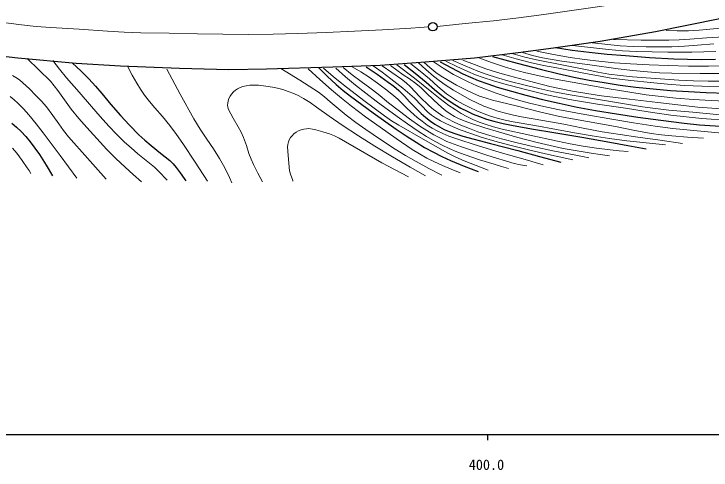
# Model space of a CAD drawing. Units: millimetres, scale not verified. Extents: x 40000 to 680000, y 20000 to 380000.
# Drawn here: x 384566 to 507428, y 198715 to 279195 of the extents above; entities that cross this region are included whole.
import ezdxf
from ezdxf.enums import TextEntityAlignment as Align

# ---------------------------------------------------------------- set-up
doc = ezdxf.new("R2010")
doc.units = ezdxf.units.MM
doc.header["$LTSCALE"] = 1000
doc.linetypes.add('CHAIN', pattern=[18.5, 12, -1.5, 3.5, -1.5])
for name, color, linetype, lineweight in [('M-BGD-EXST', 7, 'Continuous', 25), ('M-BGD-RSTR', 7, 'Continuous', 13), ('M-BMK', 2, 'CHAIN', 13), ('M-BMK-SRVR', 3, 'Continuous', 25), ('M-STR-STR1', 1, 'Continuous', 25), ('M-TTL-BAND', 7, 'Continuous', 25)]:
    doc.layers.add(name, color=color, linetype=linetype, lineweight=lineweight)
doc.styles.add('ＭＳ ゴシック', font='')
doc.styles.get('ＭＳ ゴシック').set_extended_font_data('MS Gothic')

msp = doc.modelspace()

# ---------------------------------------------------------------- linework, layer by layer
at = {"layer": 'M-BGD-EXST'}
for points in [[(480033, 273243), (482966, 272802), (485918, 272419), (489141, 272096), (492370, 271834), (496606, 271532), (500858, 271290), (503286, 271201), (505724, 271172), (508222, 271207)], [(468933, 271691), (473230, 270502), (477551, 269369), (480398, 268685), (483259, 268060), (485926, 267537), (488614, 267072), (491401, 266654), (494196, 266296), (497228, 265969), (500277, 265701), (503429, 265482), (506595, 265322), (510172, 265209), (513749, 265157), (518738, 265162), (523738, 265144), (525985, 265088), (528239, 264971), (530509, 264776), (532785, 264519), (533996, 264368), (535206, 264212)], [(394891, 270515), (396342, 269156), (397757, 267750), (398918, 266474), (400035, 265157), (401658, 263205), (403332, 261285), (404940, 259561), (406592, 257877), (407636, 256899), (408728, 255957), (410409, 254652), (412041, 253308), (412618, 252736), (413158, 252114), (413871, 251164), (414542, 250172), (414685, 249953), (414834, 249725)], [(459698, 270750), (461674, 269669), (463674, 268644), (465024, 268022), (466408, 267450), (468058, 266842), (469740, 266286), (472247, 265543), (474779, 264856), (477704, 264113), (480649, 263427), (483851, 262769), (487065, 262170), (490772, 261550), (494497, 260988), (498587, 260428), (502693, 259926), (505407, 259649), (508125, 259433), (511266, 259243), (514420, 259085)], [(438230, 269715), (439761, 268218), (441339, 266760), (442583, 265710), (443866, 264706), (447898, 261761), (451947, 258841), (453667, 257672), (455430, 256546), (456953, 255641), (458512, 254785), (459993, 254041), (461509, 253347), (463944, 252333), (466405, 251371)], [(446622, 269856), (448599, 268542), (450549, 267172), (451498, 266437), (452406, 265658), (453374, 264711), (454308, 263714), (455310, 262637), (456359, 261599), (457145, 260908), (457975, 260259), (458741, 259733), (459545, 259254), (460406, 258819), (461293, 258439), (462468, 258013), (463669, 257642), (468530, 256350), (473372, 255075), (477169, 254069), (480958, 253065)], [(453348, 270280), (455300, 268734), (457213, 267142), (458711, 265849), (460255, 264594), (461244, 263878), (462278, 263205), (463335, 262588), (464422, 262023), (465515, 261522), (466639, 261073), (467867, 260653), (469123, 260286), (470813, 259869), (472528, 259508), (476119, 258851), (479724, 258252), (484640, 257430), (489564, 256568), (492764, 255995), (495963, 255416)], [(384217, 259949), (385041, 259227), (385828, 258456), (386647, 257564), (387421, 256632), (388258, 255522), (389050, 254370), (390221, 252510), (391343, 250619)]]:
    msp.add_lwpolyline(points, dxfattribs=at)
at = {"layer": 'M-BGD-RSTR'}
for points in [[(499489, 276262), (501457, 276213), (503423, 276224), (505308, 276325), (507200, 276486), (510436, 276793)], [(485963, 274141), (488693, 273836), (491430, 273591), (493697, 273457), (495966, 273383), (498236, 273367), (500506, 273411), (502772, 273520), (505033, 273688), (507940, 273922)], [(490243, 274683), (495100, 274582), (499957, 274541), (501813, 274602), (503676, 274723), (506683, 274973), (509694, 275163)], [(482985, 273645), (486155, 273245), (489343, 272903), (491805, 272706), (494271, 272569), (497027, 272487), (499784, 272465), (504013, 272476), (508253, 272548)], [(470595, 271968), (473056, 271269), (475541, 270626), (477882, 270119), (480236, 269670), (485014, 268732), (489801, 267854), (493265, 267440), (496745, 267084), (499729, 266808), (502719, 266592), (505822, 266431), (508928, 266330), (513116, 266272), (517314, 266274), (521092, 266294), (524870, 266253), (527437, 266155), (529999, 265996), (532596, 265775), (535188, 265494), (536705, 265306), (538231, 265110)], [(472535, 272149), (474586, 271588), (476651, 271087), (481139, 270227), (485617, 269307), (487497, 268921), (489397, 268593), (491466, 268320), (493554, 268106), (497641, 267773), (501728, 267501), (504313, 267393), (506900, 267344), (511887, 267314)], [(474173, 272382), (475947, 271889), (477743, 271453), (479429, 271132), (481137, 270869), (486082, 270195), (491035, 269524), (493626, 269207), (496231, 268950), (498354, 268813), (500491, 268735), (505482, 268682), (510479, 268667)], [(476700, 272607), (479644, 272039), (482608, 271528), (485121, 271165), (487652, 270861), (490429, 270591), (493210, 270381), (496541, 270198), (499886, 270074), (503423, 270002), (506960, 269990), (509548, 270025)], [(386904, 271317), (388971, 269355), (390998, 267347), (391681, 266529), (392326, 265663), (393475, 264009), (394672, 262393), (396020, 260756), (397420, 259150), (399159, 257203), (400942, 255298), (402532, 253709), (404164, 252162), (405587, 250858), (407019, 249563)], [(391436, 270970), (392610, 269426), (393830, 267921), (396065, 265404), (398253, 262850), (399750, 261094), (401301, 259369), (402649, 257961), (404046, 256589), (405198, 255540), (406391, 254535), (407884, 253358), (409335, 252138), (410355, 251139), (411334, 250096), (411443, 249979), (411551, 249861)], [(454536, 270375), (456175, 269086), (457778, 267749), (459279, 266412), (460816, 265125), (461662, 264509), (462551, 263937), (463716, 263273), (464912, 262661), (466165, 262075), (467440, 261545), (468585, 261131), (469748, 260775), (471125, 260442), (472526, 260165), (476359, 259502), (480181, 258779), (483333, 258192), (486496, 257663), (489523, 257219), (492567, 256833), (495975, 256459), (499386, 256117)], [(455890, 270556), (457172, 269366), (458492, 268223), (459493, 267448), (460539, 266714), (462048, 265751), (463591, 264838), (464912, 264106), (466260, 263430), (467391, 262928), (468548, 262481), (469848, 262045), (471176, 261663), (472596, 261319), (474027, 261034), (477763, 260415), (481492, 259737), (484867, 259025), (488262, 258370), (491395, 257895), (494549, 257477), (498479, 256934), (502409, 256343)], [(456882, 270601), (457882, 269722), (458926, 268886), (459884, 268219), (460878, 267601), (462575, 266647), (464300, 265745), (465456, 265197), (466643, 264701), (467763, 264312), (468912, 263976), (473056, 262984), (477183, 261933), (478947, 261501), (480736, 261125), (485640, 260229), (490559, 259331), (493719, 258698), (496896, 258123), (498694, 257868), (500511, 257671), (503301, 257454), (506109, 257290)], [(458430, 270795), (460228, 269635), (462056, 268527), (463308, 267842), (464597, 267206), (466123, 266527), (467683, 265899), (469580, 265203), (471506, 264562), (473467, 263971), (475444, 263439), (477928, 262859), (480434, 262335), (485171, 261443), (489923, 260610), (493747, 259979), (497593, 259406), (500675, 259003), (503764, 258660), (506860, 258373), (509958, 258116)], [(460686, 270885), (462612, 269924), (464570, 269015), (465907, 268465), (467267, 267970), (469085, 267387), (470934, 266858), (474712, 265861), (478497, 264924), (480495, 264481), (482507, 264096), (487432, 263302), (492375, 262546), (496353, 261906), (500337, 261327), (503066, 261015), (505813, 260762), (510787, 260376), (515773, 260032), (516610, 259976), (517448, 259921)], [(461904, 270975), (464106, 270016), (466328, 269114), (467964, 268525), (469628, 267989), (472021, 267301), (474432, 266670), (477078, 266038), (479737, 265465), (482605, 264921), (485494, 264434), (490420, 263638), (495356, 262832), (497661, 262497), (499972, 262222), (504193, 261867), (508410, 261451), (511387, 261101), (514379, 260809), (516801, 260668), (519227, 260587), (519917, 260569), (520607, 260552)], [(463709, 271066), (465725, 270270), (467761, 269531), (469810, 268884), (471888, 268292), (475448, 267319), (479019, 266406), (480995, 265959), (482985, 265571), (485547, 265141), (488130, 264770), (493082, 264164), (498044, 263582), (501553, 263127), (505078, 262731), (510048, 262367), (515038, 262048), (517754, 261908), (520481, 261829), (523161, 261808), (525841, 261816)], [(466489, 271472), (468748, 270640), (471036, 269862), (472789, 269342), (474560, 268881), (477104, 268297), (479668, 267771), (484566, 266846), (489486, 265960), (492731, 265422), (495984, 264943), (498610, 264610), (501244, 264337), (504352, 264091), (507466, 263905), (512449, 263674), (517439, 263472), (522420, 263276), (527411, 263076), (528490, 263032), (529568, 262989)], [(418654, 249662), (416507, 253022), (414309, 256349), (413190, 257945), (412024, 259505), (410735, 261087), (409391, 262641), (408464, 263743), (407586, 264879), (406890, 265899), (406242, 266954), (405429, 268404), (404647, 269877)], [(411502, 269430), (413868, 265042), (416280, 260672), (417407, 258868), (418590, 257087), (419726, 255398), (420818, 253666), (421512, 252450), (422157, 251198), (422571, 250314), (422975, 249414)], [(431619, 269563), (434954, 267487), (438252, 265363), (439293, 264560), (440306, 263702), (441706, 262480), (443145, 261304), (444844, 260039), (446580, 258821), (449147, 257062), (451753, 255349), (453578, 254236), (455442, 253169), (457691, 251945), (459955, 250748)], [(436447, 269518), (438470, 267635), (440542, 265789), (442271, 264337), (444037, 262933), (446552, 261044), (449111, 259199), (451914, 257230), (454765, 255303), (456046, 254505), (457355, 253761), (458707, 253077), (460087, 252446), (461635, 251790), (463204, 251154)], [(439109, 269653), (440856, 268135), (442643, 266663), (446237, 263914), (449880, 261203), (451115, 260353), (452381, 259555), (456713, 257080), (461062, 254620), (462466, 253929), (463905, 253287), (466026, 252425), (468167, 251605)], [(441275, 269608), (442992, 268100), (444749, 266637), (448419, 263832), (452121, 261078), (453942, 259777), (455798, 258525), (457277, 257590), (458796, 256701), (460013, 256051), (461265, 255451), (462648, 254870), (464063, 254340), (466625, 253480), (469204, 252678), (470467, 252298), (471731, 251921)], [(442583, 269744), (444150, 268478), (445754, 267260), (447272, 266159), (448754, 265009), (450602, 263500), (452493, 262033), (454285, 260692), (456121, 259393), (457330, 258609), (458580, 257871), (459719, 257264), (460884, 256712), (462160, 256192), (463467, 255726), (468102, 254244), (472748, 252822), (473861, 252587), (474980, 252372)], [(444203, 269834), (445701, 268958), (447168, 268031), (448632, 267005), (450070, 265923), (451156, 265056), (452210, 264138), (453896, 262520), (455621, 260950), (456494, 260250), (457405, 259597), (458252, 259062), (459136, 258575), (460166, 258091), (461230, 257657), (463341, 256904), (465480, 256206), (470254, 254773), (475052, 253390), (476435, 252993), (477818, 252598)], [(447858, 270059), (449435, 268934), (450983, 267754), (453092, 266069), (455155, 264342), (456312, 263086), (457511, 261873), (458168, 261350), (458862, 260874), (459764, 260334), (460703, 259843), (461950, 259275), (463232, 258759), (465064, 258089), (466924, 257473), (469326, 256751), (471755, 256085), (475002, 255268), (478275, 254507), (480657, 253977), (483052, 253455)], [(449482, 270014), (451195, 268875), (452879, 267682), (453686, 267041), (454458, 266350), (456060, 264655), (457719, 262989), (458498, 262330), (459314, 261719), (460156, 261165), (461030, 260663), (462171, 260085), (463349, 259557), (464833, 258963), (466348, 258421), (468429, 257768), (470524, 257172), (473262, 256468), (476025, 255819), (479807, 255008), (483609, 254255), (484747, 254036), (485895, 253816)], [(450926, 270105), (452038, 269261), (453186, 268466), (454305, 267718), (455399, 266916), (456311, 266153), (457184, 265344), (458558, 263989), (459973, 262679), (460692, 262108), (461456, 261579), (462236, 261114), (463044, 260702), (464108, 260247), (465198, 259846), (467562, 259085), (469946, 258380), (473349, 257417), (476780, 256507), (479065, 255960), (481361, 255471), (483808, 255027), (486275, 254641), (487907, 254406), (489550, 254177)], [(452054, 270240), (455157, 267852), (458218, 265420), (459704, 264213), (461237, 263046), (462300, 262318), (463397, 261640), (464414, 261080), (465466, 260570), (466535, 260124), (467635, 259730), (469108, 259280), (470599, 258888), (475470, 257810), (480353, 256753), (482614, 256282), (484885, 255870), (487256, 255522), (489647, 255232), (491217, 255062), (492799, 254899)], [(400830, 250059), (397507, 253775), (394192, 257514), (393313, 258626), (392475, 259783), (391417, 261301), (390312, 262783), (389408, 263814), (388447, 264818), (387319, 265960), (386149, 267059), (385542, 267547), (384903, 267983), (384314, 268307)], [(428370, 249574), (427546, 251078), (426776, 252607), (426351, 253577), (425982, 254571), (425539, 255993), (425045, 257379), (424598, 258347), (424094, 259297), (423230, 260791), (422405, 262341), (422288, 262718), (422231, 263104), (422241, 263477), (422314, 263861), (422457, 264269), (422663, 264672), (422934, 265067), (423252, 265424), (423607, 265733), (423988, 265986), (424447, 266212), (424927, 266381), (425513, 266517), (426125, 266597), (426905, 266628), (427693, 266597), (428932, 266472), (430158, 266288), (431045, 266107), (431935, 265863), (432915, 265535), (433873, 265152), (434751, 264738), (435600, 264271), (436749, 263545), (437874, 262763), (440127, 261141), (442412, 259572), (445275, 257708), (448178, 255889), (451277, 253999), (454406, 252162), (455758, 251385), (457112, 250612)], [(383909, 264604), (384605, 264049), (385276, 263436), (386253, 262429), (387181, 261385), (388484, 259820), (389731, 258228), (392705, 254244), (395665, 250208)], [(454089, 250477), (451729, 251663), (449399, 252901), (445659, 255109), (441878, 257270), (441039, 257670), (440172, 258016), (438998, 258409), (437783, 258751), (437178, 258883), (436555, 258956), (436108, 258950), (435666, 258883), (435193, 258749), (434725, 258552), (434289, 258307), (433888, 258012), (433575, 257713), (433303, 257369), (433096, 257003), (432943, 256610), (432840, 256182), (432798, 255745), (432822, 254979), (432909, 254201), (432988, 252858), (433127, 251528), (433353, 250742), (433643, 249955), (433691, 249833), (433740, 249710)], [(384320, 255509), (385065, 254610), (386010, 253346), (386908, 252045), (387236, 251554), (387569, 251053)]]:
    msp.add_lwpolyline(points, dxfattribs=at)
at = {"layer": 'M-BMK'}
for points in [[(459130, 277005), (464095, 277477), (469066, 277987), (473515, 278505), (477966, 279084), (482908, 279776), (487853, 280511), (491958, 281177), (496052, 281902), (500952, 282831), (505849, 283817), (510728, 284844), (515611, 285920), (520248, 286990), (524881, 288122), (529390, 289288), (533894, 290514), (538623, 291868), (543335, 293279), (548097, 294762), (552857, 296281), (554188, 296710), (555529, 297143)], [(380964, 277868), (385925, 277263), (388499, 277001), (391088, 276798), (396065, 276485), (401050, 276156), (403971, 275983), (406906, 275869), (411894, 275780), (416891, 275696), (421365, 275609), (425853, 275582), (430223, 275626), (434592, 275730), (439576, 275913), (444566, 276149), (449548, 276417), (454540, 276706), (456087, 276798), (457634, 276890)], [(380964, 277868), (385925, 277263), (388499, 277001), (391088, 276798), (396065, 276485), (401050, 276156), (403971, 275983), (406906, 275869), (411894, 275780), (416891, 275696), (421365, 275609), (425853, 275582), (430223, 275626), (434592, 275730), (439576, 275913), (444566, 276149), (449548, 276417), (454540, 276706), (456087, 276798), (457634, 276890)]]:
    msp.add_lwpolyline(points, dxfattribs=at)
at = {"layer": 'M-BMK-SRVR'}
msp.add_circle((458382, 276945), 746, dxfattribs=at)
at = {"layer": 'M-STR-STR1'}
for p, q in [((508986, 278305), (497625, 276013)), ((497625, 276013), (487858, 274356)), ((487858, 274356), (479679, 273158)), ((479679, 273158), (473430, 272347)), ((385268, 271395), (374154, 272593)), ((473430, 272347), (465708, 271395)), ((395528, 270478), (385268, 271395)), ((403356, 269949), (395528, 270478)), ((457070, 270689), (449102, 270125)), ((465708, 271395), (457070, 270689)), ((413765, 269561), (403356, 269949)), ((422438, 269350), (413765, 269561)), ((429102, 269455), (422438, 269350)), ((440781, 269773), (429102, 269455)), ((449102, 270125), (440781, 269773))]:
    msp.add_line(p, q, dxfattribs=at)
at = {"layer": 'M-TTL-BAND'}
for p, q in [((40000, 205000), (579000, 205000)), ((468000, 205000), (468000, 204000))]:
    msp.add_line(p, q, dxfattribs=at)

# ---------------------------------------------------------------- texts
at = {"layer": 'M-TTL-BAND', "style": 'ＭＳ ゴシック'}
msp.add_text('400.0', height=1833, dxfattribs=at).set_placement((467844, 198195), align=Align.BOTTOM_CENTER)

doc.saveas('drawing.dxf')
